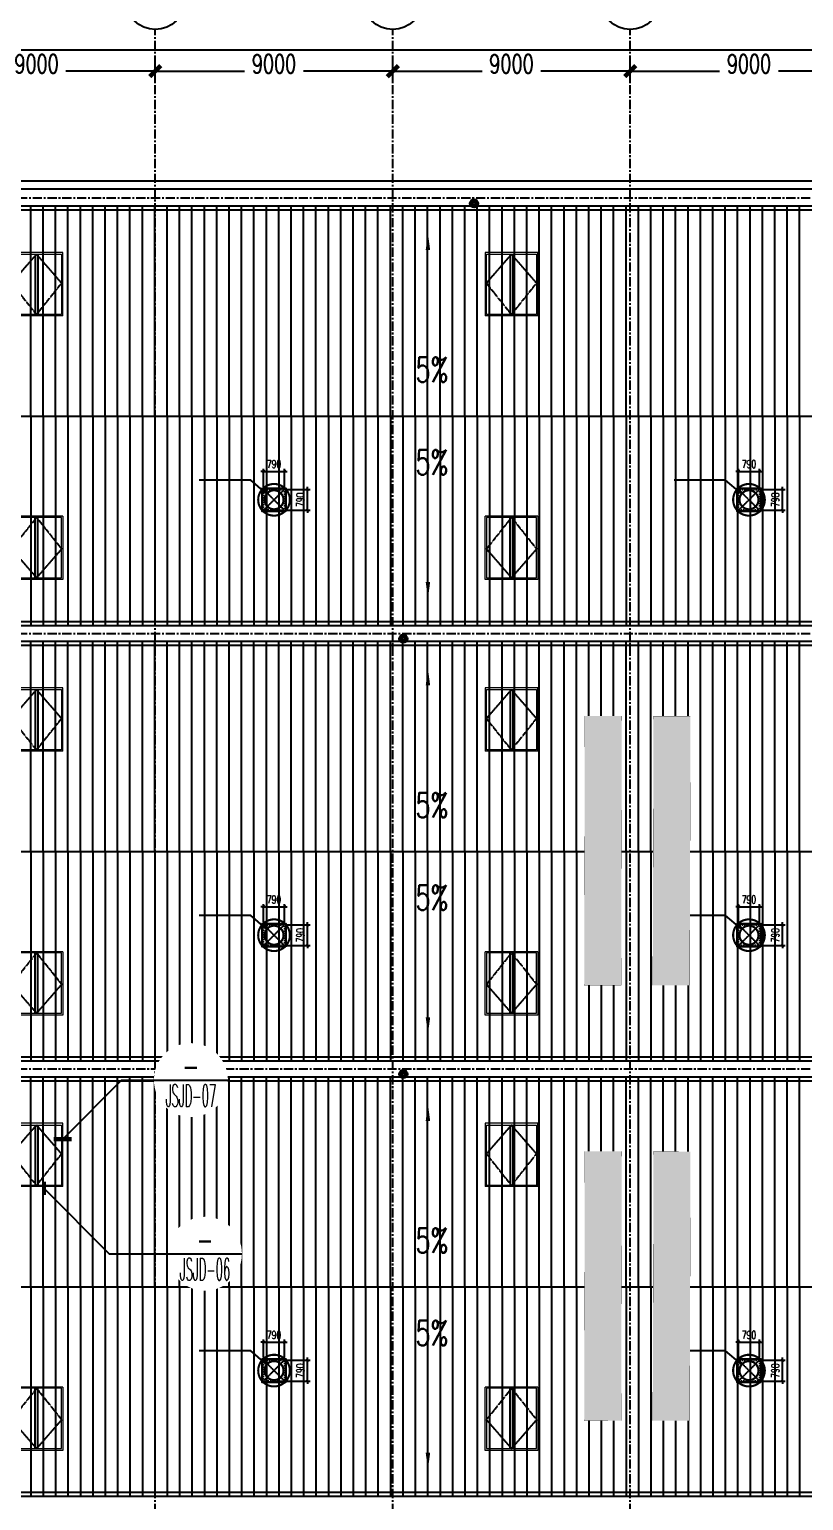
# Model space of a CAD drawing. Extents: x -599358 to 2865263, y -1062760 to 486533.
# Drawn here: x 1111602 to 1140941, y -888038 to -832288 of the extents above; entities that cross this region are included whole.
import ezdxf
from ezdxf.enums import TextEntityAlignment as Align

# ---------------------------------------------------------------- set-up
doc = ezdxf.new("R2010")
doc.units = 0
doc.set_wipeout_variables(frame=1)
for name, pattern in [('CENTER', [2, 1.25, -0.25, 0.25, -0.25]), ('DASH', [0.35, 0.25, -0.1]), ('HIDDEN', [0.375, 0.25, -0.125])]:
    doc.linetypes.add(name, pattern=pattern)
for name, color, linetype in [('3符号', 173, 'Continuous'), ('3索引', 3, 'Continuous'), ('99平面图例外参$0$A-HATCH-2', 251, 'Continuous'), ('A-AXIS-DP', 126, 'Continuous'), ('A-AXIS-SYMB', 3, 'Continuous'), ('A-LIN-V', 9, 'Continuous'), ('A-SFCE', 30, 'Continuous'), ('A-WINDOW', 140, 'Continuous'), ('DIM', 173, 'Continuous'), ('DIM_SYMB', 3, 'Continuous'), ('DOTE', 1, 'CENTER'), ('E-电气标注', 84, 'Continuous'), ('PUB_TEXT', 7, 'Continuous'), ('参考线', 8, 'Continuous'), ('外框', 1, 'HIDDEN'), ('屋面板111', 6, 'Continuous'), ('暖通', 7, 'Continuous'), ('虹吸雨水斗', 6, 'Continuous')]:
    doc.layers.add(name, color=color, linetype=linetype)
doc.layers.add('成型线', color=3, linetype='Continuous', lineweight=18)
doc.styles.add('_TCH_AXIS', font='COMPLEX', dxfattribs={"bigfont": 'GBCBIG'})
doc.styles.add('_TCH_DIM', font='SIMPLEX', dxfattribs={"bigfont": 'GBCBIG'})
doc.styles.add('_TCH_DIM_T3', font='SIMPLEX', dxfattribs={"width": 0.705882, "bigfont": 'GBCBIG'})
doc.styles.add('DHTEXT-1', font='romans.shx', dxfattribs={"width": 0.7, "bigfont": 'chinese.shx'})
doc.styles.add('卓越符号', font='ROMANS.shx', dxfattribs={"width": 0.7, "bigfont": 'CHINESE.shx'})
doc.dimstyles.new('_TCH_ARCH&&100', dxfattribs={"dimtxt": 297.5, "dimasz": 100, "dimexe": 100, "dimexo": 100, "dimgap": 126.25, "dimtad": 1, "dimdec": 0, "dimzin": 0, "dimdsep": 46, "dimtxsty": '_TCH_DIM_T3', "dimblk": 'ARCHTICK', "dimcen": 0.09, "dimclrt": 7, "dimazin": 2, "dimtfac": 1, "dimtdec": 0, "dimtix": 1, "dimtmove": 2, "dimatfit": 3, "dimfxl": 0, "dimtolj": 1, "dimtzin": 0, "dimarcsym": 0})
doc.dimstyles.new('ZN280', dxfattribs={"dimscale": 280, "dimtxt": 2.5, "dimasz": 1.5, "dimexe": 1, "dimexo": 2, "dimgap": 0.9, "dimtad": 1, "dimdec": 0, "dimdsep": 46, "dimtxsty": 'DHTEXT-1', "dimblk": 'ARCHTICK', "dimcen": 2.5, "dimclrd": 173, "dimclre": 173, "dimclrt": 7, "dimazin": 2, "dimtfac": 1, "dimtdec": 0, "dimtix": 1, "dimtmove": 2, "dimatfit": 3, "dimfxl": 0, "dimarcsym": 0})

# ---------------------------------------------------------------- blocks, each defined once
blk = doc.blocks.new('_ArchTick')
at = {"color": 0, "linetype": 'ByBlock', "const_width": 0.4}
blk.add_lwpolyline([(-0.5, -0.5), (0.5, 0.5)], dxfattribs=at)
blk = doc.blocks.new('*D1258')
at = {"layer": 'Defpoints', "color": 0, "ltscale": 2800, "transparency": 16777216}
for p in [(1116372, -833868), (1107372, -834828), (1116372, -834828)]:
    blk.add_point(p, dxfattribs=at)
at = {"layer": 'DIM', "color": 173, "linetype": 'ByBlock', "lineweight": -2, "ltscale": 2800, "transparency": 16777216}
for p, q in [((1107372, -834268), (1107372, -833588)), ((1107372, -833868), (1110757, -833868)), ((1116372, -833868), (1112988, -833868)), ((1116372, -834268), (1116372, -833588))]:
    blk.add_line(p, q, dxfattribs=at)
at = {"layer": 'DIM', "color": 173, "lineweight": -2, "ltscale": 2800, "transparency": 16777216, "xscale": 420, "yscale": 420, "zscale": 420, "rotation": 180}
blk.add_blockref('_ArchTick', (1107372, -833868), dxfattribs=at)
at = {"layer": 'DIM', "color": 173, "lineweight": -2, "ltscale": 2800, "transparency": 16777216, "xscale": 420, "yscale": 420, "zscale": 420}
blk.add_blockref('_ArchTick', (1116372, -833868), dxfattribs=at)
at = {"layer": 'DIM', "color": 7, "ltscale": 2800, "transparency": 16777216, "insert": (1111872, -833593), "char_height": 700, "attachment_point": 5, "style": 'DHTEXT-1'}
blk.add_mtext('9000', dxfattribs=at)
blk = doc.blocks.new('*D1259')
at = {"layer": 'Defpoints', "color": 0, "ltscale": 2800, "transparency": 16777216}
for p in [(1125372, -833868), (1116372, -834828), (1125372, -834828)]:
    blk.add_point(p, dxfattribs=at)
at = {"layer": 'DIM', "color": 173, "linetype": 'ByBlock', "lineweight": -2, "ltscale": 2800, "transparency": 16777216}
for p, q in [((1116372, -834268), (1116372, -833588)), ((1116372, -833868), (1119757, -833868)), ((1125372, -833868), (1121988, -833868)), ((1125372, -834268), (1125372, -833588))]:
    blk.add_line(p, q, dxfattribs=at)
at = {"layer": 'DIM', "color": 173, "lineweight": -2, "ltscale": 2800, "transparency": 16777216, "xscale": 420, "yscale": 420, "zscale": 420, "rotation": 180}
blk.add_blockref('_ArchTick', (1116372, -833868), dxfattribs=at)
at = {"layer": 'DIM', "color": 173, "lineweight": -2, "ltscale": 2800, "transparency": 16777216, "xscale": 420, "yscale": 420, "zscale": 420}
blk.add_blockref('_ArchTick', (1125372, -833868), dxfattribs=at)
at = {"layer": 'DIM', "color": 7, "ltscale": 2800, "transparency": 16777216, "insert": (1120872, -833593), "char_height": 700, "attachment_point": 5, "style": 'DHTEXT-1'}
blk.add_mtext('9000', dxfattribs=at)
blk = doc.blocks.new('*D1260')
at = {"layer": 'Defpoints', "color": 0, "ltscale": 2800, "transparency": 16777216}
for p in [(1134372, -833868), (1125372, -834828), (1134372, -834828)]:
    blk.add_point(p, dxfattribs=at)
at = {"layer": 'DIM', "color": 173, "linetype": 'ByBlock', "lineweight": -2, "ltscale": 2800, "transparency": 16777216}
for p, q in [((1125372, -834268), (1125372, -833588)), ((1125372, -833868), (1128757, -833868)), ((1134372, -833868), (1130988, -833868)), ((1134372, -834268), (1134372, -833588))]:
    blk.add_line(p, q, dxfattribs=at)
at = {"layer": 'DIM', "color": 173, "lineweight": -2, "ltscale": 2800, "transparency": 16777216, "xscale": 420, "yscale": 420, "zscale": 420, "rotation": 180}
blk.add_blockref('_ArchTick', (1125372, -833868), dxfattribs=at)
at = {"layer": 'DIM', "color": 173, "lineweight": -2, "ltscale": 2800, "transparency": 16777216, "xscale": 420, "yscale": 420, "zscale": 420}
blk.add_blockref('_ArchTick', (1134372, -833868), dxfattribs=at)
at = {"layer": 'DIM', "color": 7, "ltscale": 2800, "transparency": 16777216, "insert": (1129872, -833593), "char_height": 700, "attachment_point": 5, "style": 'DHTEXT-1'}
blk.add_mtext('9000', dxfattribs=at)
blk = doc.blocks.new('*D1261')
at = {"layer": 'Defpoints', "color": 0, "ltscale": 2800, "transparency": 16777216}
for p in [(1143372, -833868), (1134372, -834828), (1143372, -834828)]:
    blk.add_point(p, dxfattribs=at)
at = {"layer": 'DIM', "color": 173, "linetype": 'ByBlock', "lineweight": -2, "ltscale": 2800, "transparency": 16777216}
for p, q in [((1134372, -834268), (1134372, -833588)), ((1134372, -833868), (1137757, -833868)), ((1143372, -833868), (1139988, -833868)), ((1143372, -834268), (1143372, -833588))]:
    blk.add_line(p, q, dxfattribs=at)
at = {"layer": 'DIM', "color": 173, "lineweight": -2, "ltscale": 2800, "transparency": 16777216, "xscale": 420, "yscale": 420, "zscale": 420, "rotation": 180}
blk.add_blockref('_ArchTick', (1134372, -833868), dxfattribs=at)
at = {"layer": 'DIM', "color": 173, "lineweight": -2, "ltscale": 2800, "transparency": 16777216, "xscale": 420, "yscale": 420, "zscale": 420}
blk.add_blockref('_ArchTick', (1143372, -833868), dxfattribs=at)
at = {"layer": 'DIM', "color": 7, "ltscale": 2800, "transparency": 16777216, "insert": (1138872, -833593), "char_height": 700, "attachment_point": 5, "style": 'DHTEXT-1'}
blk.add_mtext('9000', dxfattribs=at)
blk = doc.blocks.new('*D1266')
at = {"layer": 'Defpoints', "color": 0, "ltscale": 2800, "transparency": 16777216}
for p in [(1171172, -833068), (1013172, -834728), (1171172, -834728)]:
    blk.add_point(p, dxfattribs=at)
at = {"layer": 'DIM', "color": 173, "linetype": 'ByBlock', "lineweight": -2, "ltscale": 2800, "transparency": 16777216}
for p, q in [((1013172, -834168), (1013172, -832788)), ((1171172, -834168), (1171172, -832788)), ((1013172, -833068), (1090625, -833068)), ((1171172, -833068), (1093719, -833068))]:
    blk.add_line(p, q, dxfattribs=at)
at = {"layer": 'DIM', "color": 173, "lineweight": -2, "ltscale": 2800, "transparency": 16777216, "xscale": 420, "yscale": 420, "zscale": 420, "rotation": 180}
blk.add_blockref('_ArchTick', (1013172, -833068), dxfattribs=at)
at = {"layer": 'DIM', "color": 173, "lineweight": -2, "ltscale": 2800, "transparency": 16777216, "xscale": 420, "yscale": 420, "zscale": 420}
blk.add_blockref('_ArchTick', (1171172, -833068), dxfattribs=at)
at = {"layer": 'DIM', "color": 7, "ltscale": 2800, "transparency": 16777216, "insert": (1092172, -832793), "char_height": 700, "attachment_point": 5, "style": 'DHTEXT-1'}
blk.add_mtext('158000', dxfattribs=at)
blk = doc.blocks.new('卓越-轴号')
blk.add_circle((0, 0), 4)
at = {"color": 0, "style": '_TCH_AXIS', "width": 1.041667, "flags": 8}
blk.add_attdef('A', text='', height=4.48, dxfattribs=at).set_placement((-2, -2.24), (2, -2.24), align=Align.FIT)
blk = doc.blocks.new('卓越-指向索引')
blk.add_wipeout([(0, 5), (-0.52, 4.97), (-1.04, 4.89), (-1.55, 4.76), (-2.03, 4.57), (-2.5, 4.33), (-2.94, 4.05), (-3.35, 3.72), (-3.72, 3.35), (-4.05, 2.94), (-4.33, 2.5), (-4.57, 2.03), (-4.76, 1.55), (-4.89, 1.04), (-4.97, 0.52), (-5, 0), (-4.97, -0.52), (-4.89, -1.04), (-4.76, -1.55), (-4.57, -2.03), (-4.33, -2.5), (-4.05, -2.94), (-3.72, -3.35), (-3.35, -3.72), (-2.94, -4.05), (-2.5, -4.33), (-2.03, -4.57), (-1.55, -4.76), (-1.04, -4.89), (-0.52, -4.97), (0, -5), (0.52, -4.97), (1.04, -4.89), (1.55, -4.76), (2.03, -4.57), (2.5, -4.33), (2.94, -4.05), (3.35, -3.72), (3.72, -3.35), (4.05, -2.94), (4.33, -2.5), (4.57, -2.03), (4.76, -1.55), (4.89, -1.04), (4.97, -0.52), (5, 0), (4.97, 0.52), (4.89, 1.04), (4.76, 1.55), (4.57, 2.03), (4.33, 2.5), (4.05, 2.94), (3.72, 3.35), (3.35, 3.72), (2.94, 4.05), (2.5, 4.33), (2.03, 4.57), (1.55, 4.76), (1.04, 4.89), (0.52, 4.97)])
blk.add_line((-5, 0), (5, 0))
at = {"color": 0, "style": '卓越符号', "width": 0.7, "flags": 8}
blk.add_attdef('索引编号', text='', height=3, dxfattribs=at).set_placement((0, 0.37), align=Align.CENTER)
at = {"color": 0, "style": '卓越符号', "width": 0.892319, "flags": 8}
blk.add_attdef('图号', text='', height=3, dxfattribs=at).set_placement((-3.41, -3.6), (3.41, -3.6), align=Align.FIT)
blk = doc.blocks.new('“奔腾”虹吸雨水斗')
at = {"layer": '虹吸雨水斗', "lineweight": 25}
for p, q in [((946944, 86685), (947028, 86658)), ((947032, 86673), (946946, 86692)), ((946982, 86753), (947040, 86688)), ((947052, 86699), (946987, 86758)), ((947048, 86793), (947066, 86707)), ((947082, 86711), (947055, 86795)), ((947125, 86795), (947098, 86711)), ((947114, 86707), (947132, 86793)), ((947194, 86758), (947128, 86699)), ((947140, 86688), (947199, 86753)), ((947234, 86692), (947148, 86673)), ((947152, 86658), (947236, 86685)), ((947028, 86641), (946944, 86614)), ((946946, 86607), (947032, 86625)), ((947040, 86611), (946982, 86546)), ((946987, 86541), (947052, 86600)), ((947066, 86592), (947048, 86506)), ((947055, 86504), (947082, 86587)), ((947098, 86587), (947125, 86504)), ((947132, 86506), (947114, 86592)), ((947128, 86600), (947194, 86541)), ((947199, 86546), (947140, 86611)), ((947148, 86625), (947234, 86607)), ((947236, 86614), (947152, 86641))]:
    blk.add_line(p, q, dxfattribs=at)
for radius in [150, 47.6]:
    blk.add_circle((947090, 86649), radius, dxfattribs=at)
for centre, start, end in [((947034, 86682), 261.6382, 38.3675), ((947057, 86706), 231.6382, 8.3675), ((947090, 86715), 201.6382, 338.3675), ((947123, 86706), 171.6382, 308.3675), ((947147, 86682), 141.6382, 278.3675), ((947025, 86649), 291.6382, 68.3675), ((947034, 86617), 321.6382, 98.3675), ((947057, 86593), 351.6382, 128.3675), ((947090, 86584), 21.6382, 158.3675), ((947123, 86593), 51.6382, 188.3675), ((947147, 86617), 81.6382, 218.3675), ((947155, 86649), 111.6382, 248.3675)]:
    blk.add_arc(centre, 8.82, start, end, dxfattribs=at)
blk = doc.blocks.new('*D1776')
at = {"layer": 'A-AXIS-DP', "color": 0, "lineweight": -2, "transparency": 16777216}
for p, q in [((-495, 395), (-1374, 395)), ((-1274, 395), (-1274, 495)), ((-1274, 395), (-1274, -395)), ((-495, -395), (-1374, -395)), ((-1274, -395), (-1274, -495))]:
    blk.add_line(p, q, dxfattribs=at)
at = {"layer": 'Defpoints', "color": 0, "transparency": 16777216}
for p in [(-395, 395), (-1274, -395), (-395, -395)]:
    blk.add_point(p, dxfattribs=at)
at = {"layer": 'A-AXIS-DP', "color": 0, "lineweight": -2, "transparency": 16777216, "xscale": 100, "yscale": 100, "zscale": 100}
for p, rotation in [((-1274, 395), 270), ((-1274, -395), 90)]:
    blk.add_blockref('_ArchTick', p, dxfattribs=dict(at, rotation=rotation))
at = {"layer": 'A-AXIS-DP', "color": 7, "transparency": 16777216, "insert": (-999, 0), "char_height": 297.5, "attachment_point": 5, "rotation": 270, "style": '_TCH_DIM_T3'}
blk.add_mtext('\\A1;790', dxfattribs=at)
blk = doc.blocks.new('*D1777')
at = {"layer": 'A-AXIS-DP', "color": 0, "lineweight": -2, "transparency": 16777216}
for p, q in [((-395, -495), (-395, -1178)), ((395, -495), (395, -1178)), ((-395, -1078), (-495, -1078)), ((395, -1078), (-395, -1078)), ((395, -1078), (495, -1078))]:
    blk.add_line(p, q, dxfattribs=at)
at = {"layer": 'Defpoints', "color": 0, "transparency": 16777216}
for p in [(-395, -395), (395, -395), (-395, -1078)]:
    blk.add_point(p, dxfattribs=at)
at = {"layer": 'A-AXIS-DP', "color": 0, "lineweight": -2, "transparency": 16777216, "xscale": 100, "yscale": 100, "zscale": 100}
blk.add_blockref('_ArchTick', (-395, -1078), dxfattribs=at)
at = {"layer": 'A-AXIS-DP', "color": 0, "lineweight": -2, "transparency": 16777216, "xscale": 100, "yscale": 100, "zscale": 100, "rotation": 180}
blk.add_blockref('_ArchTick', (395, -1078), dxfattribs=at)
at = {"layer": 'A-AXIS-DP', "color": 7, "transparency": 16777216, "insert": (0, -1353), "char_height": 297.5, "attachment_point": 5, "rotation": 180, "style": '_TCH_DIM_T3'}
blk.add_mtext('\\A1;790', dxfattribs=at)
blk = doc.blocks.new('tc')
at = {"color": 2}
for p, q in [((106263, -20239), (106263, -22524)), ((106364, -20239), (106364, -22524))]:
    blk.add_line(p, q, dxfattribs=at)
at = {"layer": '外框'}
for points in [[(106313, -22524), (105363, -21332), (106313, -20239)], [(106313, -22524), (107263, -21332), (106313, -20239)]]:
    blk.add_lwpolyline(points, dxfattribs=at)
at = {"layer": '成型线'}
blk.add_line((105313, -22569), (107313, -22569), dxfattribs=at)
blk.add_lwpolyline([(105313, -22569), (105313, -20169), (107313, -20169), (107313, -22569)], dxfattribs=at)
blk.add_lwpolyline([(105363, -22524), (107263, -22524), (107263, -20239), (105363, -20239)], close=True, dxfattribs=at)
blk = doc.blocks.new('423432432222')
at = {"xscale": -1}
blk.add_blockref('tc', (472909, 740689), dxfattribs=at)
at = {"rotation": 180}
blk.add_blockref('tc', (472909, 687951), dxfattribs=at)
blk = doc.blocks.new('A$Cf7faade6')
at = {"layer": 'A-WINDOW'}
for p in [(-268796, -722570), (-250796, -722570), (-268796, -739070), (-250796, -739070), (-268796, -755570), (-250796, -755570)]:
    blk.add_blockref('423432432222', p, dxfattribs=at)
blk = doc.blocks.new('w42343eeee')
blk.add_wipeout([(367285, 568212), (365883, 568215), (365906, 578415), (367306, 578412)]).dxf.layer = '参考线'
at = {"layer": '99平面图例外参$0$A-HATCH-2'}
h = blk.add_hatch(dxfattribs=at)
h.set_pattern_fill('ANSI33', color=256, scale=75)
h.set_pattern_definition([(45, (1135667.22, 924695.12), (-168.3798, 168.3798), []), (45, (1135835.6, 924695.12), (-168.3798, 168.3798), [119.0625, -59.53125])])
h.paths.add_polyline_path([(366843, 550430), (365843, 550432)])
h.paths.add_polyline_path([(365906, 578415), (367306, 578412), (367283, 568212), (365883, 568215)])
at = {"layer": 'E-电气标注', "color": 1, "const_width": 5}
blk.add_lwpolyline([(365906, 578415), (365883, 568215), (367283, 568212), (367306, 578412)], close=True, dxfattribs=at)
blk = doc.blocks.new('A$C01b3d9f3')
at = {"layer": 'A-SFCE'}
for p in [(-247327, -614531), (-244727, -614537)]:
    blk.add_blockref('w42343eeee', p, dxfattribs=at)
for p in [(-247327, -598031), (-244727, -598037)]:
    blk.add_blockref('w42343eeee', p, dxfattribs=at)
blk = doc.blocks.new('fengji')
at = {"layer": 'DIM_SYMB'}
for p, q in [((324.2, -267.9), (884.2, -747.9)), ((884.2, -747.9), (2834.2, -747.9))]:
    blk.add_line(p, q, dxfattribs=at)
at = {"layer": 'DIM_SYMB', "const_width": 40}
blk.add_lwpolyline([(310.3, -253.5, -1), (338.1, -282.3, -1)], format="xyb", close=True, dxfattribs=at)
at = {"layer": '暖通', "color": 7, "linetype": 'DASH', "ltscale": 0.5}
for p, q in [((-395, 395), (395, -395)), ((395, 395), (-395, -395))]:
    blk.add_line(p, q, dxfattribs=at)
at = {"layer": '暖通', "color": 7, "const_width": 79.8}
for points in [[(0, -600.2, -1), (0, 600.2, -1)], [(0, -600.2, 1), (0, 600.2, 1)]]:
    blk.add_lwpolyline(points, format="xyb", dxfattribs=at)
at = {"layer": '暖通', "color": 7, "ltscale": 0.5}
blk.add_lwpolyline([(-445, 445), (445, 445), (445, -445), (-445, -445)], close=True, dxfattribs=at)
at = {"layer": '暖通', "color": 7, "linetype": 'DASH', "const_width": 79.8}
for points in [[(0, -358.3, -1), (0, 358.3, -1)], [(0, -358.3, 1), (0, 358.3, 1)]]:
    blk.add_lwpolyline(points, format="xyb", dxfattribs=at)
at = {"layer": '暖通', "color": 7, "linetype": 'DASH', "ltscale": 0.5}
blk.add_lwpolyline([(-395, 395), (395, 395), (395, -395), (-395, -395)], close=True, dxfattribs=at)
at = {"layer": 'A-AXIS-DP'}
for p1, distance, picture, middle in [((-395, 395), -879.2, '*D1776', (-999.2, 0)), ((395, -395), 682.9, '*D1777', (0, -1352.9))]:
    dim = blk.add_aligned_dim(p1=p1, p2=(-395, -395), distance=distance, dimstyle='_TCH_ARCH&&100', dxfattribs=at)
    dim.commit()
    dim.dimension.update_dxf_attribs({"geometry": picture, "text_midpoint": middle})
blk = doc.blocks.new('A$C9572bd8b')
at = {"layer": '暖通', "rotation": 180}
for p in [(106800, -11425), (124800, -11425), (106800, -27925), (124800, -27925), (106800, -44425), (124800, -44425)]:
    blk.add_blockref('fengji', p, dxfattribs=at)

msp = doc.modelspace()

# ---------------------------------------------------------------- linework, layer by layer
at = {"layer": '3索引'}
for points in [[(1112878.2, -874325.4), (1115087.2, -872102.2), (1117720.9, -872102.2)], [(1112155.5, -876213.3), (1114622.5, -878684), (1118255.5, -878684)]]:
    msp.add_lwpolyline(points, dxfattribs=at)
at = {"layer": '3索引', "linetype": 'DASH', "ltscale": 1400, "const_width": 140}
for points in [[(1112592.4, -874325.4), (1113136.8, -874325.4), (1113136.8, -874352.8), (1112592.4, -874352.8)], [(1112145.9, -876390.1), (1112155.5, -876390.1), (1112155.5, -876027), (1112145.9, -876027)]]:
    msp.add_lwpolyline(points, close=True, dxfattribs=at)
at = {"layer": 'A-AXIS-SYMB'}
for points in [[(1126705, -845117, 0, 0, 0), (1126705, -840015.2, 0, 169.2, 0), (1126705, -840649.6, 0, 0, 0)], [(1126705, -848758.8, 0, 0, 0), (1126705, -853860.5, 0, 169.2, 0), (1126705, -853226.1, 0, 0, 0)], [(1126705, -861617, 0, 0, 0), (1126705, -856515.2, 0, 169.2, 0), (1126705, -857149.6, 0, 0, 0)], [(1126705, -865258.8, 0, 0, 0), (1126705, -870360.5, 0, 169.2, 0), (1126705, -869726.1, 0, 0, 0)], [(1126705, -878117, 0, 0, 0), (1126705, -873015.2, 0, 169.2, 0), (1126705, -873649.6, 0, 0, 0)], [(1126705, -881758.8, 0, 0, 0), (1126705, -886860.5, 0, 169.2, 0), (1126705, -886226.1, 0, 0, 0)]]:
    msp.add_lwpolyline(points, format="xyseb", dxfattribs=at)
at = {"layer": 'A-LIN-V'}
for points in [[(1170872.4, -839137.9), (1035447.1, -839137.9)], [(1170872.4, -854737.9), (1030281.6, -854737.9)], [(1170872.4, -855637.9), (1029989.6, -855637.9)], [(1170872.4, -871237.9), (1024876.7, -871237.9)], [(1170872.4, -872137.9), (1024584.7, -872137.9)], [(1170872.4, -887737.9), (1019576.9, -887737.9)]]:
    msp.add_lwpolyline(points, dxfattribs=at)
at = {"layer": 'A-SFCE'}
msp.add_line((1170872.4, -838337.9), (1034865.6, -838337.9), dxfattribs=at)
for points in [[(1013772.4, -906687.9), (1013172.4, -906687.9), (1013172.4, -921837.9), (1171172.4, -921837.9), (1171172.4, -921837.9), (1171172.4, -838037.9), (1034647.5, -838037.9), (1013172.4, -904240.4), (1013172.4, -905187.9)], [(1032075.9, -846937.9), (1170872.4, -846937.9)], [(1026721.6, -863437.9), (1170872.4, -863437.9)], [(1021368, -879937.9), (1170872.4, -879937.9)]]:
    msp.add_lwpolyline(points, dxfattribs=at)
at = {"layer": 'DOTE', "ltscale": 280}
for p, q in [((1116372.4, -927706.6), (1116372.4, -832287.9)), ((1125372.4, -927706.6), (1125372.4, -832287.9)), ((1134372.4, -927706.6), (1134372.4, -832287.9)), ((1179276.6, -838687.9), (1002976.6, -838687.9)), ((1179276.6, -855187.9), (1002976.6, -855187.9)), ((1179276.6, -871687.9), (1002976.6, -871687.9))]:
    msp.add_line(p, q, dxfattribs=at)
at = {"layer": '屋面板111', "ltscale": 2500}
for p, q in [((1111652.4, -846937.9), (1111652.4, -838987.9)), ((1112122.4, -846937.9), (1112122.4, -838987.9)), ((1112592.4, -846937.9), (1112592.4, -838987.9)), ((1113062.4, -846937.9), (1113062.4, -838987.9)), ((1113532.4, -846937.9), (1113532.4, -838987.9)), ((1114002.4, -846937.9), (1114002.4, -838987.9)), ((1114472.4, -846937.9), (1114472.4, -838987.9)), ((1114942.4, -846937.9), (1114942.4, -838987.9)), ((1115412.4, -846937.9), (1115412.4, -838987.9)), ((1115882.4, -846937.9), (1115882.4, -838987.9)), ((1116352.4, -846937.9), (1116352.4, -838987.9)), ((1116822.4, -846937.9), (1116822.4, -838987.9)), ((1117292.4, -846937.9), (1117292.4, -838987.9)), ((1117762.4, -846937.9), (1117762.4, -838987.9)), ((1118232.4, -846937.9), (1118232.4, -838987.9)), ((1118702.4, -846937.9), (1118702.4, -838987.9)), ((1119172.4, -846937.9), (1119172.4, -838987.9)), ((1119642.4, -846937.9), (1119642.4, -838987.9)), ((1120112.4, -846937.9), (1120112.4, -838987.9)), ((1120582.4, -846937.9), (1120582.4, -838987.9)), ((1121052.4, -846937.9), (1121052.4, -838987.9)), ((1121522.4, -846937.9), (1121522.4, -838987.9)), ((1121992.4, -846937.9), (1121992.4, -838987.9)), ((1122462.4, -846937.9), (1122462.4, -838987.9)), ((1122932.4, -846937.9), (1122932.4, -838987.9)), ((1123402.4, -846937.9), (1123402.4, -838987.9)), ((1123872.4, -846937.9), (1123872.4, -838987.9)), ((1124342.4, -846937.9), (1124342.4, -838987.9)), ((1124812.4, -846937.9), (1124812.4, -838987.9)), ((1125282.4, -846937.9), (1125282.4, -838987.9)), ((1125752.4, -846937.9), (1125752.4, -838987.9)), ((1126222.4, -846937.9), (1126222.4, -838987.9)), ((1126692.4, -846937.9), (1126692.4, -838987.9)), ((1127162.4, -846937.9), (1127162.4, -838987.9)), ((1127632.4, -846937.9), (1127632.4, -838987.9)), ((1128102.4, -846937.9), (1128102.4, -838987.9)), ((1128572.4, -846937.9), (1128572.4, -838987.9)), ((1129042.4, -846937.9), (1129042.4, -838987.9)), ((1129512.4, -846937.9), (1129512.4, -838987.9)), ((1129982.4, -846937.9), (1129982.4, -838987.9)), ((1130452.4, -846937.9), (1130452.4, -838987.9)), ((1130922.4, -846937.9), (1130922.4, -838987.9)), ((1131392.4, -846937.9), (1131392.4, -838987.9)), ((1131862.4, -846937.9), (1131862.4, -838987.9)), ((1132332.4, -846937.9), (1132332.4, -838987.9)), ((1132802.4, -846937.9), (1132802.4, -838987.9)), ((1133272.4, -846937.9), (1133272.4, -838987.9)), ((1133742.4, -846937.9), (1133742.4, -838987.9)), ((1134212.4, -846937.9), (1134212.4, -838987.9)), ((1134682.4, -846937.9), (1134682.4, -838987.9)), ((1135152.4, -846937.9), (1135152.4, -838987.9)), ((1135622.4, -846937.9), (1135622.4, -838987.9)), ((1136092.4, -846937.9), (1136092.4, -838987.9)), ((1136562.4, -846937.9), (1136562.4, -838987.9)), ((1137032.4, -846937.9), (1137032.4, -838987.9)), ((1137502.4, -846937.9), (1137502.4, -838987.9)), ((1137972.4, -846937.9), (1137972.4, -838987.9)), ((1138442.4, -846937.9), (1138442.4, -838987.9)), ((1138912.4, -846937.9), (1138912.4, -838987.9)), ((1139382.4, -846937.9), (1139382.4, -838987.9)), ((1139852.4, -846937.9), (1139852.4, -838987.9)), ((1140322.4, -846937.9), (1140322.4, -838987.9)), ((1140792.4, -846937.9), (1140792.4, -838987.9)), ((1111652.4, -846937.9), (1111652.4, -854887.9)), ((1112122.4, -846937.9), (1112122.4, -854887.9)), ((1112592.4, -846937.9), (1112592.4, -854887.9)), ((1113062.4, -846937.9), (1113062.4, -854887.9)), ((1113532.4, -846937.9), (1113532.4, -854887.9)), ((1114002.4, -846937.9), (1114002.4, -854887.9)), ((1114472.4, -846937.9), (1114472.4, -854887.9)), ((1114942.4, -846937.9), (1114942.4, -854887.9)), ((1115412.4, -846937.9), (1115412.4, -854887.9)), ((1115882.4, -846937.9), (1115882.4, -854887.9)), ((1116352.4, -846937.9), (1116352.4, -854887.9)), ((1116822.4, -846937.9), (1116822.4, -854887.9)), ((1117292.4, -846937.9), (1117292.4, -854887.9)), ((1117762.4, -846937.9), (1117762.4, -854887.9)), ((1118232.4, -846937.9), (1118232.4, -854887.9)), ((1118702.4, -846937.9), (1118702.4, -854887.9)), ((1119172.4, -846937.9), (1119172.4, -854887.9)), ((1119642.4, -846937.9), (1119642.4, -854887.9)), ((1120112.4, -846937.9), (1120112.4, -854887.9)), ((1120582.4, -846937.9), (1120582.4, -854887.9)), ((1121052.4, -846937.9), (1121052.4, -854887.9)), ((1121522.4, -846937.9), (1121522.4, -854887.9)), ((1121992.4, -846937.9), (1121992.4, -854887.9)), ((1122462.4, -846937.9), (1122462.4, -854887.9)), ((1122932.4, -846937.9), (1122932.4, -854887.9)), ((1123402.4, -846937.9), (1123402.4, -854887.9)), ((1123872.4, -846937.9), (1123872.4, -854887.9)), ((1124342.4, -846937.9), (1124342.4, -854887.9)), ((1124812.4, -846937.9), (1124812.4, -854887.9)), ((1125282.4, -846937.9), (1125282.4, -854887.9)), ((1125752.4, -846937.9), (1125752.4, -854887.9)), ((1126222.4, -846937.9), (1126222.4, -854887.9)), ((1126692.4, -846937.9), (1126692.4, -854887.9)), ((1127162.4, -846937.9), (1127162.4, -854887.9)), ((1127632.4, -846937.9), (1127632.4, -854887.9)), ((1128102.4, -846937.9), (1128102.4, -854887.9)), ((1128572.4, -846937.9), (1128572.4, -854887.9)), ((1129042.4, -846937.9), (1129042.4, -854887.9)), ((1129512.4, -846937.9), (1129512.4, -854887.9)), ((1129982.4, -846937.9), (1129982.4, -854887.9)), ((1130452.4, -846937.9), (1130452.4, -854887.9)), ((1130922.4, -846937.9), (1130922.4, -854887.9)), ((1131392.4, -846937.9), (1131392.4, -854887.9)), ((1131862.4, -846937.9), (1131862.4, -854887.9)), ((1132332.4, -846937.9), (1132332.4, -854887.9)), ((1132802.4, -846937.9), (1132802.4, -854887.9)), ((1133272.4, -846937.9), (1133272.4, -854887.9)), ((1133742.4, -846937.9), (1133742.4, -854887.9)), ((1134212.4, -846937.9), (1134212.4, -854887.9)), ((1134682.4, -846937.9), (1134682.4, -854887.9)), ((1135152.4, -846937.9), (1135152.4, -854887.9)), ((1135622.4, -846937.9), (1135622.4, -854887.9)), ((1136092.4, -846937.9), (1136092.4, -854887.9)), ((1136562.4, -846937.9), (1136562.4, -854887.9)), ((1137032.4, -846937.9), (1137032.4, -854887.9)), ((1137502.4, -846937.9), (1137502.4, -854887.9)), ((1137972.4, -846937.9), (1137972.4, -854887.9)), ((1138442.4, -846937.9), (1138442.4, -854887.9)), ((1138912.4, -846937.9), (1138912.4, -854887.9)), ((1139382.4, -846937.9), (1139382.4, -854887.9)), ((1139852.4, -846937.9), (1139852.4, -854887.9)), ((1140322.4, -846937.9), (1140322.4, -854887.9)), ((1140792.4, -846937.9), (1140792.4, -854887.9)), ((1111652.4, -863437.9), (1111652.4, -855487.9)), ((1112122.4, -863437.9), (1112122.4, -855487.9)), ((1112592.4, -863437.9), (1112592.4, -855487.9)), ((1113062.4, -863437.9), (1113062.4, -855487.9)), ((1113532.4, -863437.9), (1113532.4, -855487.9)), ((1114002.4, -863437.9), (1114002.4, -855487.9)), ((1114472.4, -863437.9), (1114472.4, -855487.9)), ((1114942.4, -863437.9), (1114942.4, -855487.9)), ((1115412.4, -863437.9), (1115412.4, -855487.9)), ((1115882.4, -863437.9), (1115882.4, -855487.9)), ((1116352.4, -863437.9), (1116352.4, -855487.9)), ((1116822.4, -863437.9), (1116822.4, -855487.9)), ((1117292.4, -863437.9), (1117292.4, -855487.9)), ((1117762.4, -863437.9), (1117762.4, -855487.9)), ((1118232.4, -863437.9), (1118232.4, -855487.9)), ((1118702.4, -863437.9), (1118702.4, -855487.9)), ((1119172.4, -863437.9), (1119172.4, -855487.9)), ((1119642.4, -863437.9), (1119642.4, -855487.9)), ((1120112.4, -863437.9), (1120112.4, -855487.9)), ((1120582.4, -863437.9), (1120582.4, -855487.9)), ((1121052.4, -863437.9), (1121052.4, -855487.9)), ((1121522.4, -863437.9), (1121522.4, -855487.9)), ((1121992.4, -863437.9), (1121992.4, -855487.9)), ((1122462.4, -863437.9), (1122462.4, -855487.9)), ((1122932.4, -863437.9), (1122932.4, -855487.9)), ((1123402.4, -863437.9), (1123402.4, -855487.9)), ((1123872.4, -863437.9), (1123872.4, -855487.9)), ((1124342.4, -863437.9), (1124342.4, -855487.9)), ((1124812.4, -863437.9), (1124812.4, -855487.9)), ((1125282.4, -863437.9), (1125282.4, -855487.9)), ((1125752.4, -863437.9), (1125752.4, -855487.9)), ((1126222.4, -863437.9), (1126222.4, -855487.9)), ((1126692.4, -863437.9), (1126692.4, -855487.9)), ((1127162.4, -863437.9), (1127162.4, -855487.9)), ((1127632.4, -863437.9), (1127632.4, -855487.9)), ((1128102.4, -863437.9), (1128102.4, -855487.9)), ((1128572.4, -863437.9), (1128572.4, -855487.9)), ((1129042.4, -863437.9), (1129042.4, -855487.9)), ((1129512.4, -863437.9), (1129512.4, -855487.9)), ((1129982.4, -863437.9), (1129982.4, -855487.9)), ((1130452.4, -863437.9), (1130452.4, -855487.9)), ((1130922.4, -863437.9), (1130922.4, -855487.9)), ((1131392.4, -863437.9), (1131392.4, -855487.9)), ((1131862.4, -863437.9), (1131862.4, -855487.9)), ((1132332.4, -863437.9), (1132332.4, -855487.9)), ((1132802.4, -863437.9), (1132802.4, -855487.9)), ((1133272.4, -863437.9), (1133272.4, -855487.9)), ((1133742.4, -863437.9), (1133742.4, -855487.9)), ((1134212.4, -863437.9), (1134212.4, -855487.9)), ((1134682.4, -863437.9), (1134682.4, -855487.9)), ((1135152.4, -863437.9), (1135152.4, -855487.9)), ((1135622.4, -863437.9), (1135622.4, -855487.9)), ((1136092.4, -863437.9), (1136092.4, -855487.9)), ((1136562.4, -863437.9), (1136562.4, -855487.9)), ((1137032.4, -863437.9), (1137032.4, -855487.9)), ((1137502.4, -863437.9), (1137502.4, -855487.9)), ((1137972.4, -863437.9), (1137972.4, -855487.9)), ((1138442.4, -863437.9), (1138442.4, -855487.9)), ((1138912.4, -863437.9), (1138912.4, -855487.9)), ((1139382.4, -863437.9), (1139382.4, -855487.9)), ((1139852.4, -863437.9), (1139852.4, -855487.9)), ((1140322.4, -863437.9), (1140322.4, -855487.9)), ((1140792.4, -863437.9), (1140792.4, -855487.9)), ((1111652.4, -863437.9), (1111652.4, -871387.9)), ((1112122.4, -863437.9), (1112122.4, -871387.9)), ((1112592.4, -863437.9), (1112592.4, -871387.9)), ((1113062.4, -863437.9), (1113062.4, -871387.9)), ((1113532.4, -863437.9), (1113532.4, -871387.9)), ((1114002.4, -863437.9), (1114002.4, -871387.9)), ((1114472.4, -863437.9), (1114472.4, -871387.9)), ((1114942.4, -863437.9), (1114942.4, -871387.9)), ((1115412.4, -863437.9), (1115412.4, -871387.9)), ((1115882.4, -863437.9), (1115882.4, -871387.9)), ((1116352.4, -863437.9), (1116352.4, -871387.9)), ((1116822.4, -863437.9), (1116822.4, -871387.9)), ((1117292.4, -863437.9), (1117292.4, -871387.9)), ((1117762.4, -863437.9), (1117762.4, -871387.9)), ((1118232.4, -863437.9), (1118232.4, -871387.9)), ((1118702.4, -863437.9), (1118702.4, -871387.9)), ((1119172.4, -863437.9), (1119172.4, -871387.9)), ((1119642.4, -863437.9), (1119642.4, -871387.9)), ((1120112.4, -863437.9), (1120112.4, -871387.9)), ((1120582.4, -863437.9), (1120582.4, -871387.9)), ((1121052.4, -863437.9), (1121052.4, -871387.9)), ((1121522.4, -863437.9), (1121522.4, -871387.9)), ((1121992.4, -863437.9), (1121992.4, -871387.9)), ((1122462.4, -863437.9), (1122462.4, -871387.9)), ((1122932.4, -863437.9), (1122932.4, -871387.9)), ((1123402.4, -863437.9), (1123402.4, -871387.9)), ((1123872.4, -863437.9), (1123872.4, -871387.9)), ((1124342.4, -863437.9), (1124342.4, -871387.9)), ((1124812.4, -863437.9), (1124812.4, -871387.9)), ((1125282.4, -863437.9), (1125282.4, -871387.9)), ((1125752.4, -863437.9), (1125752.4, -871387.9)), ((1126222.4, -863437.9), (1126222.4, -871387.9)), ((1126692.4, -863437.9), (1126692.4, -871387.9)), ((1127162.4, -863437.9), (1127162.4, -871387.9)), ((1127632.4, -863437.9), (1127632.4, -871387.9)), ((1128102.4, -863437.9), (1128102.4, -871387.9)), ((1128572.4, -863437.9), (1128572.4, -871387.9)), ((1129042.4, -863437.9), (1129042.4, -871387.9)), ((1129512.4, -863437.9), (1129512.4, -871387.9)), ((1129982.4, -863437.9), (1129982.4, -871387.9)), ((1130452.4, -863437.9), (1130452.4, -871387.9)), ((1130922.4, -863437.9), (1130922.4, -871387.9)), ((1131392.4, -863437.9), (1131392.4, -871387.9)), ((1131862.4, -863437.9), (1131862.4, -871387.9)), ((1132332.4, -863437.9), (1132332.4, -871387.9)), ((1132802.4, -863437.9), (1132802.4, -871387.9)), ((1133272.4, -863437.9), (1133272.4, -871387.9)), ((1133742.4, -863437.9), (1133742.4, -871387.9)), ((1134212.4, -863437.9), (1134212.4, -871387.9)), ((1134682.4, -863437.9), (1134682.4, -871387.9)), ((1135152.4, -863437.9), (1135152.4, -871387.9)), ((1135622.4, -863437.9), (1135622.4, -871387.9)), ((1136092.4, -863437.9), (1136092.4, -871387.9)), ((1136562.4, -863437.9), (1136562.4, -871387.9)), ((1137032.4, -863437.9), (1137032.4, -871387.9)), ((1137502.4, -863437.9), (1137502.4, -871387.9)), ((1137972.4, -863437.9), (1137972.4, -871387.9)), ((1138442.4, -863437.9), (1138442.4, -871387.9)), ((1138912.4, -863437.9), (1138912.4, -871387.9)), ((1139382.4, -863437.9), (1139382.4, -871387.9)), ((1139852.4, -863437.9), (1139852.4, -871387.9)), ((1140322.4, -863437.9), (1140322.4, -871387.9)), ((1140792.4, -863437.9), (1140792.4, -871387.9)), ((1111652.4, -879937.9), (1111652.4, -871987.9)), ((1112122.4, -879937.9), (1112122.4, -871987.9)), ((1112592.4, -879937.9), (1112592.4, -871987.9)), ((1113062.4, -879937.9), (1113062.4, -871987.9)), ((1113532.4, -879937.9), (1113532.4, -871987.9)), ((1114002.4, -879937.9), (1114002.4, -871987.9)), ((1114472.4, -879937.9), (1114472.4, -871987.9)), ((1114942.4, -879937.9), (1114942.4, -871987.9)), ((1115412.4, -879937.9), (1115412.4, -871987.9)), ((1115882.4, -879937.9), (1115882.4, -871987.9)), ((1116352.4, -879937.9), (1116352.4, -871987.9)), ((1116822.4, -879937.9), (1116822.4, -871987.9)), ((1117292.4, -879937.9), (1117292.4, -871987.9)), ((1117762.4, -879937.9), (1117762.4, -871987.9)), ((1118232.4, -879937.9), (1118232.4, -871987.9)), ((1118702.4, -879937.9), (1118702.4, -871987.9)), ((1119172.4, -879937.9), (1119172.4, -871987.9)), ((1119642.4, -879937.9), (1119642.4, -871987.9)), ((1120112.4, -879937.9), (1120112.4, -871987.9)), ((1120582.4, -879937.9), (1120582.4, -871987.9)), ((1121052.4, -879937.9), (1121052.4, -871987.9)), ((1121522.4, -879937.9), (1121522.4, -871987.9)), ((1121992.4, -879937.9), (1121992.4, -871987.9)), ((1122462.4, -879937.9), (1122462.4, -871987.9)), ((1122932.4, -879937.9), (1122932.4, -871987.9)), ((1123402.4, -879937.9), (1123402.4, -871987.9)), ((1123872.4, -879937.9), (1123872.4, -871987.9)), ((1124342.4, -879937.9), (1124342.4, -871987.9)), ((1124812.4, -879937.9), (1124812.4, -871987.9)), ((1125282.4, -879937.9), (1125282.4, -871987.9)), ((1125752.4, -879937.9), (1125752.4, -871987.9)), ((1126222.4, -879937.9), (1126222.4, -871987.9)), ((1126692.4, -879937.9), (1126692.4, -871987.9)), ((1127162.4, -879937.9), (1127162.4, -871987.9)), ((1127632.4, -879937.9), (1127632.4, -871987.9)), ((1128102.4, -879937.9), (1128102.4, -871987.9)), ((1128572.4, -879937.9), (1128572.4, -871987.9)), ((1129042.4, -879937.9), (1129042.4, -871987.9)), ((1129512.4, -879937.9), (1129512.4, -871987.9)), ((1129982.4, -879937.9), (1129982.4, -871987.9)), ((1130452.4, -879937.9), (1130452.4, -871987.9)), ((1130922.4, -879937.9), (1130922.4, -871987.9)), ((1131392.4, -879937.9), (1131392.4, -871987.9)), ((1131862.4, -879937.9), (1131862.4, -871987.9)), ((1132332.4, -879937.9), (1132332.4, -871987.9)), ((1132802.4, -879937.9), (1132802.4, -871987.9)), ((1133272.4, -879937.9), (1133272.4, -871987.9)), ((1133742.4, -879937.9), (1133742.4, -871987.9)), ((1134212.4, -879937.9), (1134212.4, -871987.9)), ((1134682.4, -879937.9), (1134682.4, -871987.9)), ((1135152.4, -879937.9), (1135152.4, -871987.9)), ((1135622.4, -879937.9), (1135622.4, -871987.9)), ((1136092.4, -879937.9), (1136092.4, -871987.9)), ((1136562.4, -879937.9), (1136562.4, -871987.9)), ((1137032.4, -879937.9), (1137032.4, -871987.9)), ((1137502.4, -879937.9), (1137502.4, -871987.9)), ((1137972.4, -879937.9), (1137972.4, -871987.9)), ((1138442.4, -879937.9), (1138442.4, -871987.9)), ((1138912.4, -879937.9), (1138912.4, -871987.9)), ((1139382.4, -879937.9), (1139382.4, -871987.9)), ((1139852.4, -879937.9), (1139852.4, -871987.9)), ((1140322.4, -879937.9), (1140322.4, -871987.9)), ((1140792.4, -879937.9), (1140792.4, -871987.9)), ((1111652.4, -879937.9), (1111652.4, -887887.9)), ((1112122.4, -879937.9), (1112122.4, -887887.9)), ((1112592.4, -879937.9), (1112592.4, -887887.9)), ((1113062.4, -879937.9), (1113062.4, -887887.9)), ((1113532.4, -879937.9), (1113532.4, -887887.9)), ((1114002.4, -879937.9), (1114002.4, -887887.9)), ((1114472.4, -879937.9), (1114472.4, -887887.9)), ((1114942.4, -879937.9), (1114942.4, -887887.9)), ((1115412.4, -879937.9), (1115412.4, -887887.9)), ((1115882.4, -879937.9), (1115882.4, -887887.9)), ((1116352.4, -879937.9), (1116352.4, -887887.9)), ((1116822.4, -879937.9), (1116822.4, -887887.9)), ((1117292.4, -879937.9), (1117292.4, -887887.9)), ((1117762.4, -879937.9), (1117762.4, -887887.9)), ((1118232.4, -879937.9), (1118232.4, -887887.9)), ((1118702.4, -879937.9), (1118702.4, -887887.9)), ((1119172.4, -879937.9), (1119172.4, -887887.9)), ((1119642.4, -879937.9), (1119642.4, -887887.9)), ((1120112.4, -879937.9), (1120112.4, -887887.9)), ((1120582.4, -879937.9), (1120582.4, -887887.9)), ((1121052.4, -879937.9), (1121052.4, -887887.9)), ((1121522.4, -879937.9), (1121522.4, -887887.9)), ((1121992.4, -879937.9), (1121992.4, -887887.9)), ((1122462.4, -879937.9), (1122462.4, -887887.9)), ((1122932.4, -879937.9), (1122932.4, -887887.9)), ((1123402.4, -879937.9), (1123402.4, -887887.9)), ((1123872.4, -879937.9), (1123872.4, -887887.9)), ((1124342.4, -879937.9), (1124342.4, -887887.9)), ((1124812.4, -879937.9), (1124812.4, -887887.9)), ((1125282.4, -879937.9), (1125282.4, -887887.9)), ((1125752.4, -879937.9), (1125752.4, -887887.9)), ((1126222.4, -879937.9), (1126222.4, -887887.9)), ((1126692.4, -879937.9), (1126692.4, -887887.9)), ((1127162.4, -879937.9), (1127162.4, -887887.9)), ((1127632.4, -879937.9), (1127632.4, -887887.9)), ((1128102.4, -879937.9), (1128102.4, -887887.9)), ((1128572.4, -879937.9), (1128572.4, -887887.9)), ((1129042.4, -879937.9), (1129042.4, -887887.9)), ((1129512.4, -879937.9), (1129512.4, -887887.9)), ((1129982.4, -879937.9), (1129982.4, -887887.9)), ((1130452.4, -879937.9), (1130452.4, -887887.9)), ((1130922.4, -879937.9), (1130922.4, -887887.9)), ((1131392.4, -879937.9), (1131392.4, -887887.9)), ((1131862.4, -879937.9), (1131862.4, -887887.9)), ((1132332.4, -879937.9), (1132332.4, -887887.9)), ((1132802.4, -879937.9), (1132802.4, -887887.9)), ((1133272.4, -879937.9), (1133272.4, -887887.9)), ((1133742.4, -879937.9), (1133742.4, -887887.9)), ((1134212.4, -879937.9), (1134212.4, -887887.9)), ((1134682.4, -879937.9), (1134682.4, -887887.9)), ((1135152.4, -879937.9), (1135152.4, -887887.9)), ((1135622.4, -879937.9), (1135622.4, -887887.9)), ((1136092.4, -879937.9), (1136092.4, -887887.9)), ((1136562.4, -879937.9), (1136562.4, -887887.9)), ((1137032.4, -879937.9), (1137032.4, -887887.9)), ((1137502.4, -879937.9), (1137502.4, -887887.9)), ((1137972.4, -879937.9), (1137972.4, -887887.9)), ((1138442.4, -879937.9), (1138442.4, -887887.9)), ((1138912.4, -879937.9), (1138912.4, -887887.9)), ((1139382.4, -879937.9), (1139382.4, -887887.9)), ((1139852.4, -879937.9), (1139852.4, -887887.9)), ((1140322.4, -879937.9), (1140322.4, -887887.9)), ((1140792.4, -879937.9), (1140792.4, -887887.9))]:
    msp.add_line(p, q, dxfattribs=at)
for points in [[(1170872.4, -838987.9), (1035233, -838987.9)], [(1170872.4, -854887.9), (1030075.2, -854887.9)], [(1170872.4, -855487.9), (1029880.6, -855487.9)], [(1170872.4, -871387.9), (1024722.9, -871387.9)], [(1170872.4, -871987.9), (1024528.3, -871987.9)], [(1170872.4, -887887.9), (1019370.5, -887887.9)]]:
    msp.add_lwpolyline(points, dxfattribs=at)

# ---------------------------------------------------------------- block references
at = {"layer": '3符号', "color": 7}
ref = msp.add_blockref('卓越-轴号', (1116372.4, -831167.9), dxfattribs=dict(at, xscale=280, yscale=280, zscale=280))
ref.add_attrib('A', '2G', dxfattribs={"layer": '0', "color": 0, "height": 1254.4, "style": '_TCH_AXIS', "width": 0.493421}).set_placement((1115812.4, -831795.1), (1116932.4, -831795.1), align=Align.FIT)
ref = msp.add_blockref('卓越-轴号', (1125372.4, -831167.9), dxfattribs=dict(at, xscale=280, yscale=280, zscale=280))
ref.add_attrib('A', '2F', dxfattribs={"layer": '0', "color": 0, "height": 1254.4, "style": '_TCH_AXIS', "width": 0.520833}).set_placement((1124812.4, -831795.1), (1125932.4, -831795.1), align=Align.FIT)
ref = msp.add_blockref('卓越-轴号', (1134372.4, -831167.9), dxfattribs=dict(at, xscale=280, yscale=280, zscale=280))
ref.add_attrib('A', '2E', dxfattribs={"layer": '0', "color": 0, "height": 1254.4, "style": '_TCH_AXIS', "width": 0.520833}).set_placement((1133812.4, -831795.1), (1134932.4, -831795.1), align=Align.FIT)
at = {"layer": '虹吸雨水斗', "xscale": 1.061320754715, "yscale": 1.061320754715, "zscale": 1.061320754715}
for p in [(123285.1, -930844.1), (120606.1, -947339), (120606.1, -963839)]:
    msp.add_blockref('“奔腾”虹吸雨水斗', p, dxfattribs=at)

# ---------------------------------------------------------------- texts
at = {"layer": 'PUB_TEXT', "style": '_TCH_DIM', "width": 0.7}
for p in [(1126235.4, -845655.6), (1126235.4, -862155.6), (1126235.4, -878655.6)]:
    msp.add_text('5%', height=942.52, dxfattribs=at).set_placement(p)
for p in [(1126235.4, -849162.6), (1126235.4, -865662.6), (1126235.4, -882162.6)]:
    msp.add_text('5%', height=942.52, rotation=0, dxfattribs=at).set_placement(p)

# ---------------------------------------------------------------- dimensions: what is measured, and where the dimension line sits
at = {"layer": 'DIM', "ltscale": 2800}
for base, p1, p2, picture, middle in [((1171172.4, -833067.9), (1013172.4, -834727.9), (1171172.4, -834727.9), '*D1266', (1092172.4, -832792.9)), ((1116372.4, -833867.9), (1107372.4, -834827.9), (1116372.4, -834827.9), '*D1258', (1111872.4, -833592.9)), ((1125372.4, -833867.9), (1116372.4, -834827.9), (1125372.4, -834827.9), '*D1259', (1120872.4, -833592.9)), ((1134372.4, -833867.9), (1125372.4, -834827.9), (1134372.4, -834827.9), '*D1260', (1129872.4, -833592.9)), ((1143372.4, -833867.9), (1134372.4, -834827.9), (1143372.4, -834827.9), '*D1261', (1138872.4, -833592.9))]:
    dim = msp.add_linear_dim(base=base, p1=p1, p2=p2, angle=0, dimstyle='ZN280', dxfattribs=at)
    dim.commit()
    dim.dimension.update_dxf_attribs({"geometry": picture, "text_midpoint": middle, "dimtype": 161})

# ---------------------------------------------------------------- next in the draw order: block references
at = {"layer": '3索引', "color": 7}
ref = msp.add_blockref('卓越-指向索引', (1117720.9, -872102.2), dxfattribs=dict(at, xscale=280, yscale=280, zscale=280))
ref.add_attrib('索引编号', '-', dxfattribs={"layer": '0', "color": 0, "height": 840, "style": '卓越符号', "width": 0.7}).set_placement((1117720.9, -871999.9), align=Align.CENTER)
ref.add_attrib('图号', 'JSJD-07', dxfattribs={"layer": '0', "color": 0, "height": 840, "style": '卓越符号', "width": 0.350988}).set_placement((1116767.1, -873110.6), (1118676.5, -873110.6), align=Align.FIT)
ref = msp.add_blockref('卓越-指向索引', (1118255.5, -878684), dxfattribs=dict(at, xscale=280, yscale=280, zscale=280))
ref.add_attrib('索引编号', '-', dxfattribs={"layer": '0', "color": 0, "height": 840, "style": '卓越符号', "width": 0.7}).set_placement((1118255.5, -878581.8), align=Align.CENTER)
ref.add_attrib('图号', 'JSJD-06', dxfattribs={"layer": '0', "color": 0, "height": 840, "style": '卓越符号', "width": 0.350988}).set_placement((1117301.8, -879692.5), (1119211.1, -879692.5), align=Align.FIT)

# ---------------------------------------------------------------- next in the draw order: block references
at = {"layer": '3索引', "ltscale": 50}
msp.add_blockref('A$Cf7faade6', (1014072.4, -838687.9), dxfattribs=at)
at = {"layer": '虹吸雨水斗', "ltscale": 50}
msp.add_blockref('A$C9572bd8b', (1014072.4, -838687.9), dxfattribs=at)

# ---------------------------------------------------------------- next in the draw order: block references
at = {"layer": '3索引', "ltscale": 50}
msp.add_blockref('A$C01b3d9f3', (1014072.4, -838687.9), dxfattribs=at)

doc.saveas('drawing.dxf')
